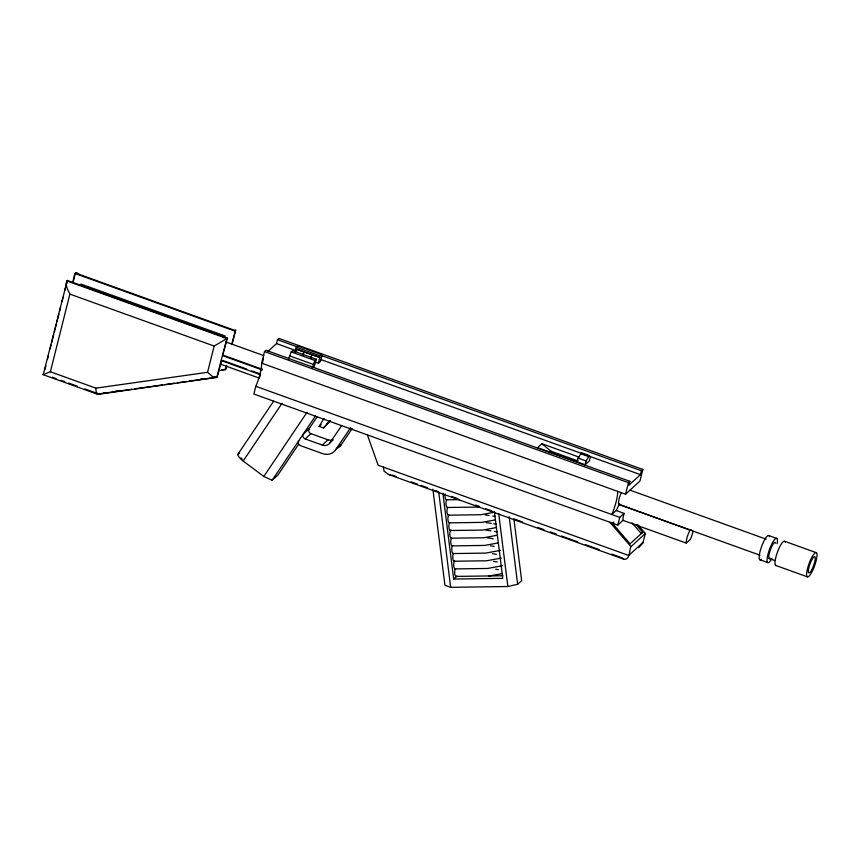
<?xml version="1.0" encoding="UTF-8"?>
<svg xmlns="http://www.w3.org/2000/svg" width="860" height="860" viewBox="0 0 860 860"><rect width="100%" height="100%" fill="white"/><g stroke="black" fill="none" stroke-linecap="round" stroke-linejoin="round"><path stroke-width="1.29" d="M262.515 362.866L263.482 358.029M383.485 467.141L383.958 471.033L388.354 474.408L623.844 559.215C630.197 560.441 629.208 549.809 630.961 546.659L645.344 533.49L637.755 524.697M43.731 372.713L67.306 280.435L227.384 338.087L222.589 355.642L262.364 369.961M44.892 369.649L45.87 365.779M47.493 359.308L48.472 355.427M50.095 348.966L51.062 345.086M51.718 342.506L53.664 334.744M54.32 332.154L56.266 324.403M56.91 321.812L58.867 314.05M59.512 311.471L60.49 307.59M62.114 301.118L63.081 297.248M64.704 290.777L65.683 286.896M66.328 284.316L67.306 280.435M72.638 282.521L74.906 273.469L76.981 272.803L80.044 275.05M43.409 374.003L43.054 374.637L50.385 371.767L69.886 294.109C68.101 290.164 64.865 285.273 66.79 280.908L226.879 338.55L227.384 338.087M73.154 282.048L75.422 272.996L235.511 330.648L235.919 330.132L235.221 330.057M216.204 377.572L212.259 376.315L207.561 372.305L214.151 346.053L226.879 338.55L216.752 377.422L98.04 394.342M218.644 370.66L225.298 369.714L226.255 365.898M231.619 344.548L235.511 330.648L232.135 344.075M226.771 365.425L225.298 369.714M267.879 351.482L276.512 343.57L277.479 339.711L278.909 338.399L642.85 469.474L641.42 470.775L640.453 474.634L628.929 485.18L629.907 481.32L265.966 350.256L264.525 351.579L261.623 363.156A21.597 4.945 -70.2 0 1 255.807 386.312L253.861 394.031L617.803 525.094L623.005 520.332A8.643 1.978 -70.2 0 1 624.124 513.527L616.297 510.431L611.825 514.527A21.597 4.945 -70.2 0 0 617.641 491.372M288.476 359.426L291.185 351.923L292.55 350.676L316.286 359.222L314.061 367.198M318.383 363.253L319.834 357.459L295.808 349.181L296.291 347.246L297.657 346L321.393 354.546L321.748 356.448L320.533 361.275L318.383 363.253L314.986 362.028M295.227 352.385L296.098 348.913L318.705 357.05M303.139 355.234L304.01 351.762L302.989 354.255M311.051 358.082L311.922 354.61L310.901 357.104M312.212 367.973L314.921 360.469L316.286 359.222M319.544 357.728L320.027 355.793L321.393 354.546M577.146 461.949L578.113 458.09L581.532 452.704L589.444 455.553L590.347 456.983L589.38 460.842L585.058 464.798L537.586 447.694L541.908 443.749L578.995 457.101M585.058 464.798L586.025 460.938L589.444 455.553M617.803 525.094L619.737 517.376L624.209 513.28M261.623 363.156L625.553 494.221L628.466 482.643L629.907 481.32M642.85 469.474L639.937 481.052L625.553 494.221M638.604 547.691L642.786 543.305L645.344 533.49M616.212 510.679L619.619 503.358M323.553 427.957L329.778 421.25L323.553 427.957L319.167 426.377L324.016 418.454M691.193 529.717L689.935 530.405A8.643 1.978 -70.2 0 0 686.291 543.101L690.354 539.37A8.643 1.978 -70.2 0 0 692.977 531.233M298.592 444.319L277.93 474.989L272.168 480.256L263.837 476.44L243.133 461.035A10.804 4.762 34 0 1 237.672 454.585L273.652 401.179M243.133 461.035L282.048 403.265M263.837 476.44L307.063 412.262M272.168 480.256L315.469 415.982M307.912 430.473L316.931 417.089M333.035 439.761A7.525 6.708 47.5 0 1 328.015 439.815L310.944 433.666A3.289 2.935 47.5 0 1 309.052 428.774L303.3 434.042A3.289 2.935 47.5 0 0 305.192 438.933L322.263 445.082A7.525 6.708 47.5 0 0 329.95 442.846L341.71 425.496M298.742 440.815A3.289 2.935 47.5 0 0 300.624 445.706L322.64 453.639A12.653 11.287 47.5 0 0 335.572 449.877L350.665 427.592M338.883 447.125A12.653 11.287 47.5 0 0 341.323 444.609L352.106 428.688M99.308 393.482L98.793 393.944A8.439 2.677 -83.8 0 1 97.352 394.138L96.277 392.01A9.116 2.892 -83.8 0 1 95.879 388.15L50.385 371.767M223.245 337.733L225.137 335.991L80.883 284.036M237.672 454.585L239.596 452.833M305.192 438.933L310.944 433.666M319.167 426.377L321.081 424.625M322.263 445.082L328.015 439.815M329.95 442.846L332.831 440.212M335.572 449.877L341.323 444.609M549.239 452.801L550.97 451.221L578.028 460.971M442.921 493.296L453.682 579.038L456.563 576.404L503.003 575.749M432.881 489.2L444.942 585.284L450.672 587.316L507.851 586.52L517.655 584.273L521.654 580.607L514 519.666M611.997 523.794L613.943 522.02M629.617 544.219L642.732 532.297L636.024 524.514M643.13 542.294L628.746 555.474L378.131 465.217L367.403 434.913M326.908 423.883L330.519 420.637M642.732 532.297L641.27 533.544L632.036 522.848M494.414 512.216L480.804 514.721L448.49 515.172M495.371 519.891L481.772 522.396L449.447 522.848M496.338 527.567L482.729 530.072L450.414 530.523M497.306 535.242L483.696 537.747L451.382 538.199M498.262 542.929L484.664 545.423L452.338 545.885M500.466 550.379L485.62 553.109L453.306 553.561M501.434 558.054L486.588 560.784L454.263 561.236M502.39 565.729L487.555 568.46L455.23 568.912M488.512 576.135L502.122 573.631M221.826 369.811L225.814 369.241L226.341 366.919M95.868 388.15L207.561 372.305M103.297 392.912L105.952 392.536M115.261 391.214L117.927 390.838M200.401 379.131L203.057 378.755M212.377 377.433L215.032 377.056M132.042 389.225L98.793 393.944L84.946 388.956M134.708 388.849L162.637 384.882M165.303 384.506L174.612 383.184M177.278 382.808L186.588 381.485M189.243 381.109L217.182 377.142L221.848 360.136L221.332 360.609L259.881 374.487M446.555 499.81L459.487 499.638M447.522 507.497L479.848 507.034M453.682 579.038L502.777 578.35L494.435 511.85M485.276 514.925L489.028 515.495M492.78 516.075L495.274 516.462M486.244 522.601L491.243 523.364M493.737 523.751L496.241 524.138M485.964 530.082L490.952 530.856M494.704 531.426L497.198 531.813M486.921 537.758L493.167 538.726M490.383 545.821L494.135 546.401M492.597 553.689L496.349 554.27M493.565 561.376L497.306 561.946M495.779 569.245L498.273 569.632M390.945 474.978L388.354 474.408M621.264 492.769A8.643 1.978 -70.2 0 0 618.813 504.358L690.161 530.05M277.479 339.711L297.7 346.999M321.704 355.642L641.42 470.775M296.291 347.246L320.027 355.793M276.512 343.57L296.732 350.858M320.737 359.502L640.453 474.634M580.489 453.661L588.401 456.51M74.906 273.469L234.995 331.121M291.185 351.923L314.921 360.469M578.113 458.09L586.025 460.938M289.379 355.803L313.115 364.35M264.525 351.579L628.466 482.643M769.012 535.64L776.924 538.489M784.836 541.348L816.484 552.743A12.954 2.967 -70.2 0 1 811.453 572.792A12.954 2.967 -70.2 0 1 807.497 568.696A12.954 2.967 -70.2 0 1 816.484 552.743M226.244 342.097L263.88 355.653M630.09 490.178L766.195 539.188M69.886 294.109L214.151 346.053M223.095 355.169L261.633 369.048M223.095 360.587L246.712 369.09M251.69 370.875L260.387 374.014M618.813 504.358L759.961 555.195M769.13 558.495L774.785 560.537M220.515 364.156L259.397 378.153M759.659 559.645L767.571 562.494M775.483 565.353L807.132 576.748M255.807 386.312L619.737 517.376M623.005 520.332L686.301 543.122M392.332 475.075L396.094 476.429M411.123 481.847L417.39 484.094M421.142 485.448L427.409 487.706M434.923 490.415L438.686 491.769L450.672 587.316M451.715 496.456L457.993 498.725M475.591 505.056L479.353 506.411M485.642 508.679L491.92 510.937M513.742 518.806L522.536 521.966M537.607 527.395L543.896 529.652M550.174 531.921L556.452 534.178M561.483 535.995L577.812 541.875M585.348 544.584L599.162 549.562M611.729 554.087L620.522 557.248M52.223 377.175L55.997 378.54M61.028 380.346L64.812 381.711M68.585 383.065L77.389 386.237M43.054 374.637L97.685 394.31M623.844 559.215L621.769 557.71M541.908 443.749L550.97 451.221M612.492 523.439L630.111 543.853M609.89 522.246L630.961 546.659M509.174 516.699L517.655 584.273M498.671 513.377L507.851 586.52M261.849 368.36A23.833 5.461 -70.2 0 1 261.418 370.488M260.279 375.057A23.833 5.461 -70.2 0 1 259.57 377.433M771.893 558.548A12.954 2.967 -70.2 0 1 767.109 558.968A12.954 2.967 -70.2 0 1 773.505 540.972A12.954 2.967 -70.2 0 1 777.171 543.681M770.313 558.215A8.643 1.978 -70.2 0 1 770.334 549.981A8.643 1.978 -70.2 0 1 775.655 543.176M761.433 559.226A12.954 2.967 -70.2 0 1 761.466 546.863A12.954 2.967 -70.2 0 1 769.442 536.662M776.236 565.547A12.954 2.967 -70.2 0 1 777.881 550.98A12.954 2.967 -70.2 0 1 785.266 542.37M242.294 459.154A8.751 3.859 34 0 1 241.832 458.702M241.402 458.262A8.751 3.859 34 0 1 241.004 457.81M337.883 447.759A12.653 11.287 47.5 0 1 336.83 448.275M456.886 575.953A4.031 1.43 89.2 0 1 454.811 574.287A4.031 1.43 89.2 0 1 455.596 568.729A4.031 1.43 89.2 0 1 453.768 566.116A4.031 1.43 89.2 0 1 454.628 561.042A4.031 1.43 89.2 0 1 452.812 558.441A4.031 1.43 89.2 0 1 453.671 553.367A4.031 1.43 89.2 0 1 451.844 550.765A4.031 1.43 89.2 0 1 452.704 545.692A4.031 1.43 89.2 0 1 450.877 543.079A4.031 1.43 89.2 0 1 451.737 538.016A4.031 1.43 89.2 0 1 449.866 534.899A4.031 1.43 89.2 0 1 451.145 530.147M445.147 493.941A4.031 1.43 89.2 0 0 445.383 498.392A4.031 1.43 89.2 0 0 446.921 499.628A4.031 1.43 89.2 0 0 446.06 504.691A4.031 1.43 89.2 0 0 447.888 507.303A4.031 1.43 89.2 0 0 447.028 512.377A4.031 1.43 89.2 0 0 448.845 514.979A4.031 1.43 89.2 0 0 447.985 520.053A4.031 1.43 89.2 0 0 449.812 522.665M450.78 530.34A4.031 1.43 89.2 0 1 448.898 527.212A4.031 1.43 89.2 0 1 450.178 522.471M811.571 570.105A8.643 1.978 -70.2 0 0 814.925 556.742A8.643 1.978 -70.2 0 0 808.927 567.374A8.643 1.978 -70.2 0 0 811.571 570.105"/></g></svg>
